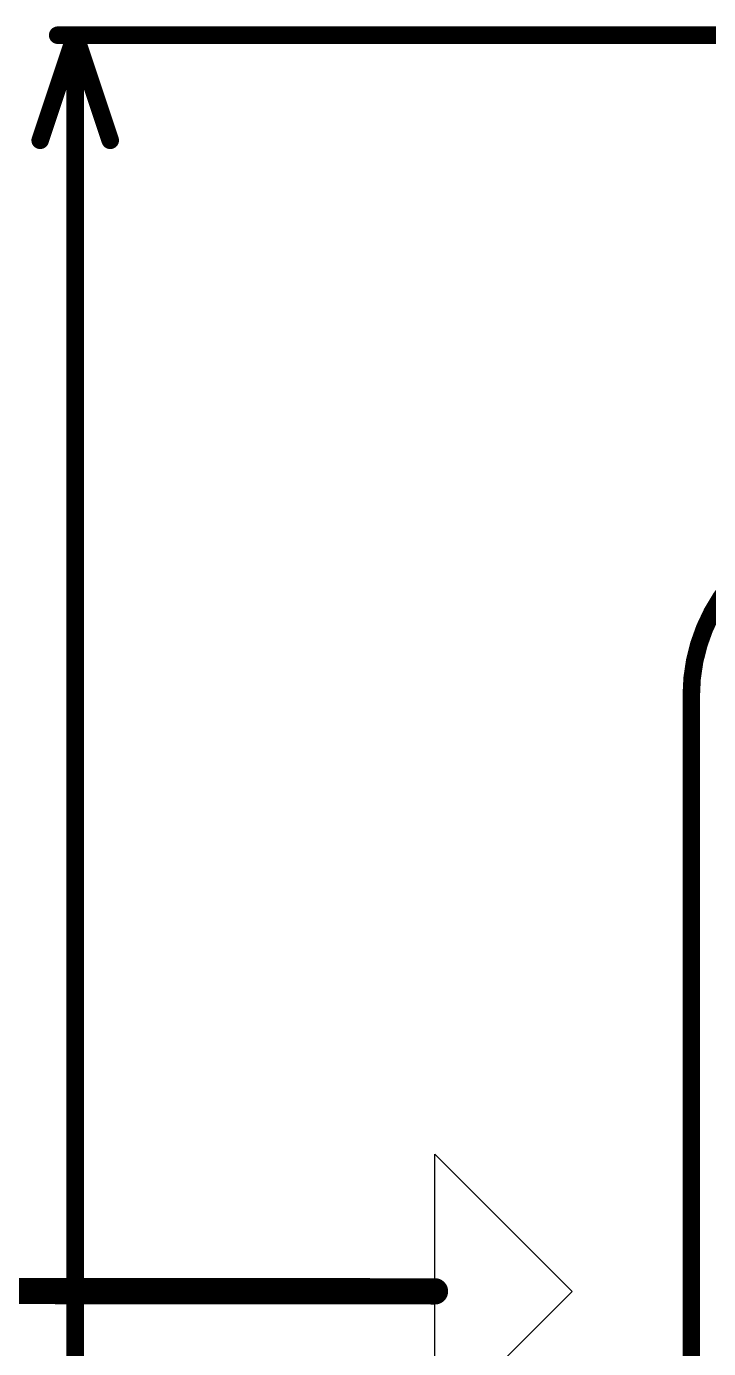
# Model space of a CAD drawing. Header units: inches. Extents: x -17 to 443, y -40 to 218.
# Drawn here: x 75.26 to 85.15, y 149.84 to 169.01 of the extents above; entities that cross this region are included whole.
import ezdxf

# ---------------------------------------------------------------- set-up
doc = ezdxf.new("R2010")
doc.units = ezdxf.units.IN
for name, color, linetype in [('Board Outline', 216, 'Continuous'), ('Dimension', 6, 'Continuous'), ('Fabrication', 76, 'Continuous')]:
    doc.layers.add(name, color=color, linetype=linetype)

msp = doc.modelspace()

# ---------------------------------------------------------------- linework, layer by layer
at = {"layer": 'Board Outline'}
for points in [[(84.904, 159.316, 0.127, 0.127, -0.198912), (85.649, 161.113, 0.127, 0.127, 0)], [(84.904, 139.403, 0.127, 0.127, 0), (84.904, 159.316, 0.127, 0.127, 0)]]:
    msp.add_lwpolyline(points, format="xyseb", dxfattribs=at)
msp.add_lwpolyline([(84.873, 159.316, 0.0635, 0.0635, 1), (84.936, 159.316, 0.0635, 0.0635, 1)], format="xyseb", close=True, dxfattribs=at)
msp.add_lwpolyline([(84.873, 159.316, 0.0635, 0.0635, 1), (84.936, 159.316, 0.0635, 0.0635, 1)], format="xyseb", close=True, dxfattribs=at)
at = {"layer": 'Dimension'}
for points in [[(75.463, 167.362, 0.254, 0.254, 0), (75.971, 168.886, 0.254, 0.254, 0)], [(75.717, 168.886, 0.254, 0.254, 0), (93.901, 168.886, 0.254, 0.254, 0)], [(75.971, 168.886, 0.254, 0.254, 0), (76.479, 167.362, 0.254, 0.254, 0)], [(75.971, 152.871, 0.254, 0.254, 0), (75.971, 168.886, 0.254, 0.254, 0)], [(75.971, 136.856, 0.254, 0.254, 0), (75.971, 152.871, 0.254, 0.254, 0)]]:
    msp.add_lwpolyline(points, format="xyseb", dxfattribs=at)
for points in [[(75.654, 168.886, 0.127, 0.127, 1), (75.781, 168.886, 0.127, 0.127, 1)], [(75.908, 168.886, 0.127, 0.127, 1), (76.035, 168.886, 0.127, 0.127, 1)], [(75.908, 168.886, 0.127, 0.127, 1), (76.035, 168.886, 0.127, 0.127, 1)], [(75.908, 168.886, 0.127, 0.127, 1), (76.035, 168.886, 0.127, 0.127, 1)], [(75.4, 167.362, 0.127, 0.127, 1), (75.527, 167.362, 0.127, 0.127, 1)], [(76.416, 167.362, 0.127, 0.127, 1), (76.543, 167.362, 0.127, 0.127, 1)], [(75.908, 152.871, 0.127, 0.127, 1), (76.035, 152.871, 0.127, 0.127, 1)], [(75.908, 152.871, 0.127, 0.127, 1), (76.035, 152.871, 0.127, 0.127, 1)]]:
    msp.add_lwpolyline(points, format="xyseb", close=True, dxfattribs=at)
at = {"layer": 'Fabrication'}
for p, q in [((81.188, 152.661), (83.175, 150.674)), ((81.188, 148.688), (81.188, 152.661)), ((83.175, 150.674), (81.188, 148.688))]:
    msp.add_line(p, q, dxfattribs=at)
for points in [[(84.904, 159.316, 0.254, 0.254, -0.198912), (85.649, 161.113, 0.254, 0.254, 0)], [(84.904, 139.403, 0.254, 0.254, 0), (84.904, 159.316, 0.254, 0.254, 0)], [(54.153, 150.698, 0.381, 0.381, 0), (81.188, 150.674, 0.381, 0.381, 0)]]:
    msp.add_lwpolyline(points, format="xyseb", dxfattribs=at)
for points in [[(84.841, 159.316, 0.127, 0.127, 1), (84.968, 159.316, 0.127, 0.127, 1)], [(84.841, 159.316, 0.127, 0.127, 1), (84.968, 159.316, 0.127, 0.127, 1)], [(81.093, 150.674, 0.191, 0.191, 1), (81.283, 150.674, 0.191, 0.191, 1)]]:
    msp.add_lwpolyline(points, format="xyseb", close=True, dxfattribs=at)

doc.saveas('drawing.dxf')
